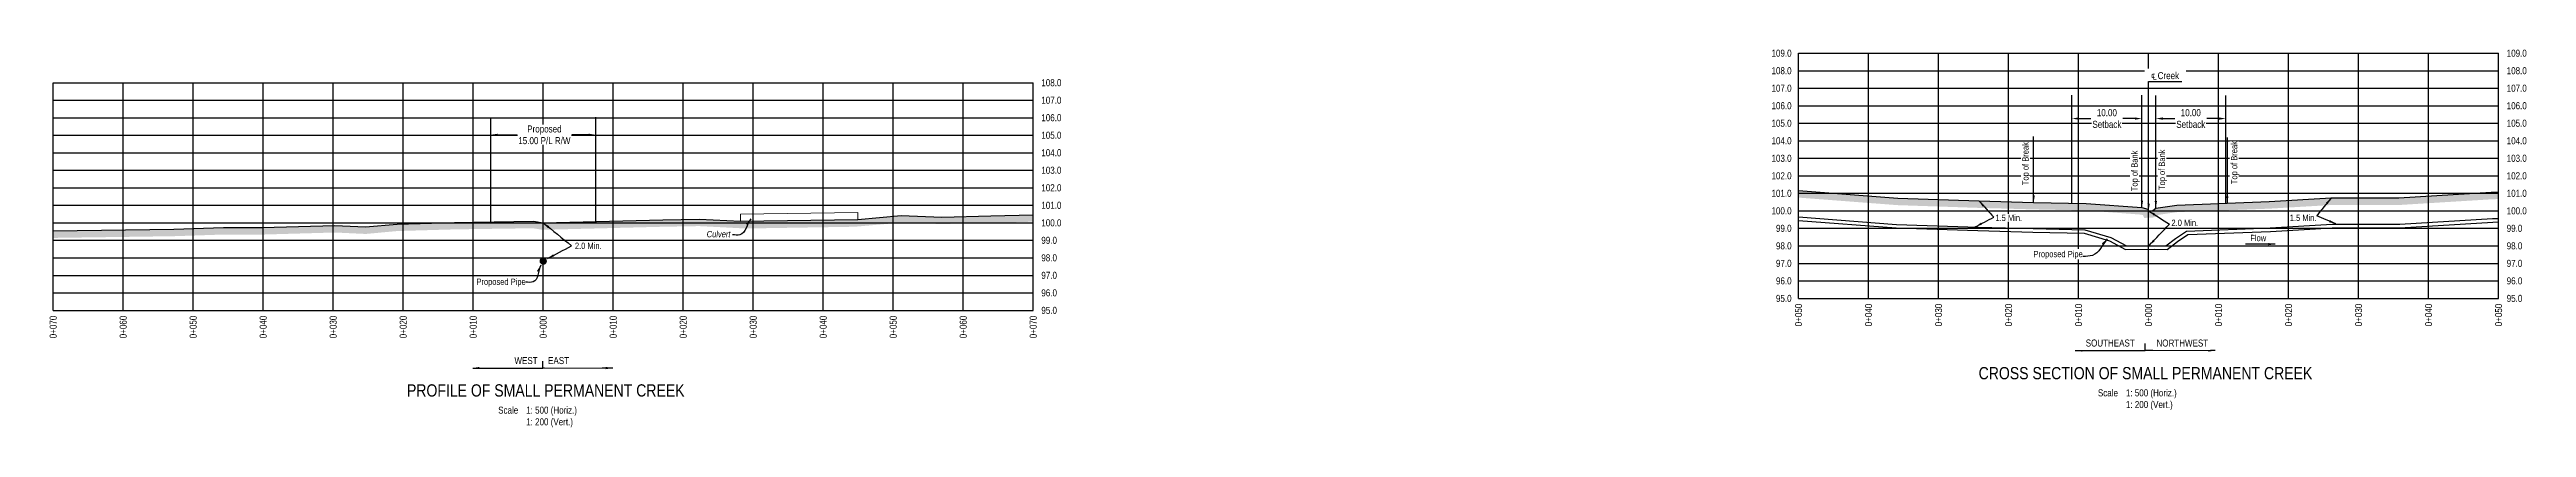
# Model space of a CAD drawing. Extents: x 521099 to 549685, y 6023217 to 6034691.
# Drawn here: x 545948 to 549484, y 6023390 to 6023929 of the extents above; entities that cross this region are included whole.
import ezdxf
from ezdxf.enums import TextEntityAlignment as Align

# ---------------------------------------------------------------- set-up
doc = ezdxf.new("R2010")
doc.units = 0
doc.header["$LTSCALE"] = 5
doc.header["$PDSIZE"] = 0.5
doc.linetypes.add('foc-TOPO', pattern=[1, 0.2, -0.8])
doc.layers.get('Defpoints').update_dxf_attribs({"color": 9})
doc.layers.add('AS-GENERAL', color=48, linetype='Continuous', lineweight=18)
for name, color, linetype in [('CG-NOTES', 7, 'Continuous'), ('DETAIL-T', 7, 'Continuous'), ('L-BD', 7, 'Continuous'), ('L-DETAIL-T', 3, 'Continuous'), ('L-MON', 1, 'Continuous'), ('P-CROSSINGS-GRID', 8, 'Continuous'), ('P-CROSSINGS-GROUND', 48, 'foc-TOPO'), ('P-CROSSINGS-LINE', 3, 'Continuous'), ('P-PROPOSED', 10, 'Continuous'), ('S-T7', 7, 'Continuous')]:
    doc.layers.add(name, color=color, linetype=linetype)
doc.styles.add('140', font='ARIALN.TTF', dxfattribs={"height": 15})
doc.styles.add('80', font='ARIALN.TTF', dxfattribs={"height": 10})
doc.styles.add('80CG', font='ARIALN.TTF', dxfattribs={"height": 10})
doc.styles.add('80L', font='ARIALN.TTF', dxfattribs={"height": 10})
doc.dimstyles.new('Compass 5 000', dxfattribs={"dimscale": 5, "dimtxt": 9, "dimasz": 2, "dimexe": 0.2, "dimexo": 0.0625, "dimgap": 0.5, "dimtad": 0, "dimtih": 1, "dimtoh": 1, "dimzin": 0, "dimdsep": 46, "dimtxsty": '80CG', "dimcen": 0.1, "dimse1": 1, "dimse2": 1, "dimclrd": 256, "dimclrt": 256, "dimaunit": 1, "dimadec": 4, "dimazin": 0, "dimtfac": 0.06, "dimtofl": 0, "dimtmove": 0, "dimatfit": 1, "dimfxl": 0.2, "dimtolj": 1, "dimtzin": 0, "dimlwd": -1, "dimarcsym": 0})

# ---------------------------------------------------------------- blocks, each defined once
blk = doc.blocks.new('PLIA')
at = {"color": 255, "const_width": 1}
blk.add_lwpolyline([(-0.5, 0, 1), (0.5, 0, 1)], format="xyb", close=True, dxfattribs=at)
blk = doc.blocks.new('PLIAA')
blk.add_blockref('PLIA', (0, 0))
blk = doc.blocks.new('PLIB')
at = {"color": 1}
blk.add_circle((0, 0), 0.8, dxfattribs=at)
blk = doc.blocks.new('PLIBB')
blk.add_blockref('PLIB', (0, 0))
blk = doc.blocks.new('PLICC')
for name in ['PLIAA', 'PLIBB']:
    blk.add_blockref(name, (0, 0))
blk = doc.blocks.new('PLI')
blk.add_blockref('PLICC', (0, 0))
blk = doc.blocks.new('*D739')
at = {"transparency": 16777216}
for p, q in [((546587.6, 6023807.4), (546615.1, 6023807.4)), ((546717.5, 6023807.4), (546693.3, 6023807.4))]:
    blk.add_line(p, q, dxfattribs=at)
at = {"linetype": 'Continuous', "transparency": 16777216}
for points in [[(546587.6, 6023809), (546587.6, 6023805.7), (546577.6, 6023807.4)], [(546717.5, 6023809), (546717.5, 6023805.7), (546727.5, 6023807.4)]]:
    blk.add_solid(points, dxfattribs=at)
at = {"layer": 'Defpoints', "color": 0, "linetype": 'Continuous', "transparency": 16777216}
for p in [(546727.5, 6023807.4), (546577.6, 6023794.6), (546727.5, 6023794.6)]:
    blk.add_point(p, dxfattribs=at)
at = {"linetype": 'Continuous', "transparency": 16777216, "insert": (546654.2, 6023807.4), "char_height": 10, "attachment_point": 5, "style": '80CG', "bg_fill": 3, "box_fill_scale": 1.1, "bg_fill_color": 256, "bg_fill_true_color": 13158600, "bg_fill_transparency": 0}
blk.add_mtext('\\A1;Proposed\\P15.00 P/L R/W', dxfattribs=at)
blk = doc.blocks.new('*D745')
at = {"transparency": 16777216}
for p, q in [((548964.9, 6023830.6), (548981.9, 6023830.6)), ((549044.8, 6023830.6), (549027.8, 6023830.6))]:
    blk.add_line(p, q, dxfattribs=at)
at = {"linetype": 'Continuous', "transparency": 16777216}
for points in [[(548964.9, 6023832.2), (548964.9, 6023828.9), (548954.9, 6023830.6)], [(549044.8, 6023832.2), (549044.8, 6023828.9), (549054.8, 6023830.6)]]:
    blk.add_solid(points, dxfattribs=at)
at = {"layer": 'Defpoints', "color": 0, "linetype": 'Continuous', "transparency": 16777216}
for p in [(548954.9, 6023813), (549054.8, 6023830.6), (549054.8, 6023813)]:
    blk.add_point(p, dxfattribs=at)
at = {"linetype": 'Continuous', "transparency": 16777216, "insert": (549004.8, 6023830.6), "char_height": 10, "attachment_point": 5, "style": '80CG', "bg_fill": 3, "box_fill_scale": 1.1, "bg_fill_color": 256, "bg_fill_true_color": 13158600, "bg_fill_transparency": 0}
blk.add_mtext('\\A1;10.00\\PSetback', dxfattribs=at)
blk = doc.blocks.new('*D746')
at = {"transparency": 16777216}
for p, q in [((548845.1, 6023830.6), (548862.1, 6023830.6)), ((548925, 6023830.6), (548907.9, 6023830.6))]:
    blk.add_line(p, q, dxfattribs=at)
at = {"linetype": 'Continuous', "transparency": 16777216}
for points in [[(548845.1, 6023832.2), (548845.1, 6023828.9), (548835.1, 6023830.6)], [(548925, 6023832.2), (548925, 6023828.9), (548935, 6023830.6)]]:
    blk.add_solid(points, dxfattribs=at)
at = {"layer": 'Defpoints', "color": 0, "linetype": 'Continuous', "transparency": 16777216}
for p in [(548835.1, 6023830.6), (548835.1, 6023816.8), (548935, 6023816.8)]:
    blk.add_point(p, dxfattribs=at)
at = {"linetype": 'Continuous', "transparency": 16777216, "insert": (548885, 6023830.6), "char_height": 10, "attachment_point": 5, "style": '80CG', "bg_fill": 3, "box_fill_scale": 1.1, "bg_fill_color": 256, "bg_fill_true_color": 13158600, "bg_fill_transparency": 0}
blk.add_mtext('\\A1;10.00\\PSetback', dxfattribs=at)

msp = doc.modelspace()

# ---------------------------------------------------------------- hatches: boundary and pattern name
at = {"layer": 'P-CROSSINGS-GROUND'}
h = msp.add_hatch(dxfattribs=at)
h.set_pattern_fill('EARTH', color=256, scale=2.498704, angle=45)
h.set_pattern_definition([(45, (-181.12, 3581.95), (0, 22.438998523), [15.86676802, -15.86676802]), (45, (-185.327, 3586.157), (0, 22.438998523), [15.86676802, -15.86676802]), (45, (-189.535, 3590.365), (0, 22.438998523), [15.86676802, -15.86676802]), (135, (-189.535, 3593.17), (-22.438998523, 0), [15.86676802, -15.86676802]), (135, (-185.327, 3597.377), (-22.438998523, 0), [15.86676802, -15.86676802]), (135, (-181.12, 3601.584), (-22.438998523, 0), [15.86676802, -15.86676802])])
h.paths.add_polyline_path([(545952.916, 6023670.339), (546124.964, 6023672.748), (546196.021, 6023675.148), (546251.302, 6023675.073), (546355.069, 6023678.048), (546398.863, 6023675.998), (546443.83, 6023680.123), (546525.619, 6023682.498), (546638.469, 6023684.123), (546652.553, 6023681.898), (546823.18, 6023686.248), (546875.464, 6023687.173), (546934.206, 6023684.148), (547101.871, 6023686.698), (547163.661, 6023692.123), (547221.411, 6023690.123), (547291.586, 6023691.748), (547352.19, 6023693.478), (547352.19, 6023683.479), (547291.844, 6023681.756), (547221.354, 6023680.124), (547163.927, 6023682.113), (547097.282, 6023676.261), (546941.719, 6023673.753), (546875.295, 6023677.173), (546823.395, 6023676.255), (546651.895, 6023671.883), (546637.756, 6023674.116), (546525.836, 6023672.505), (546444.432, 6023670.141), (546399.087, 6023665.981), (546354.978, 6023668.046), (546251.438, 6023665.078), (546196.183, 6023665.153), (546125.203, 6023662.755), (545952.916, 6023660.343)])

# ---------------------------------------------------------------- linework, layer by layer
for p, q in [((548835.052, 6023709.887), (548835.052, 6023864.028)), ((549054.82, 6023709.733), (549054.82, 6023863.403))]:
    msp.add_line(p, q)
at = {"layer": 'CG-NOTES'}
for p, q in [((548939.815, 6023499.682), (548939.815, 6023509.677)), ((546651.891, 6023474.658), (546651.891, 6023484.653))]:
    msp.add_line(p, q, dxfattribs=at)
at = {"layer": 'P-CROSSINGS-GRID', "color": 8}
for p, q in [((548444.838, 6023923.877), (549444.32, 6023923.877)), ((548444.838, 6023574.059), (548444.838, 6023923.877)), ((548544.786, 6023574.059), (548544.786, 6023923.877)), ((548644.734, 6023574.059), (548644.734, 6023923.877)), ((548744.683, 6023574.059), (548744.683, 6023923.877)), ((548844.631, 6023574.059), (548844.631, 6023923.877)), ((548944.579, 6023574.059), (548944.579, 6023923.877)), ((549044.527, 6023574.059), (549044.527, 6023923.877)), ((549144.475, 6023574.059), (549144.475, 6023923.877)), ((549244.423, 6023574.059), (549244.423, 6023923.877)), ((549344.371, 6023574.059), (549344.371, 6023923.877)), ((549444.32, 6023574.059), (549444.32, 6023923.877)), ((545952.916, 6023881.794), (547352.19, 6023881.794)), ((545952.916, 6023556.962), (545952.916, 6023881.794)), ((546052.864, 6023556.962), (546052.864, 6023881.794)), ((546152.812, 6023556.962), (546152.812, 6023881.794)), ((546252.76, 6023556.962), (546252.76, 6023881.794)), ((546352.708, 6023556.962), (546352.708, 6023881.794)), ((546452.656, 6023556.962), (546452.656, 6023881.794)), ((546552.604, 6023556.962), (546552.604, 6023881.794)), ((546652.553, 6023556.962), (546652.553, 6023881.794)), ((546752.501, 6023556.962), (546752.501, 6023881.794)), ((546852.449, 6023556.962), (546852.449, 6023881.794)), ((546952.397, 6023556.962), (546952.397, 6023881.794)), ((547052.345, 6023556.962), (547052.345, 6023881.794)), ((547152.293, 6023556.962), (547152.293, 6023881.794)), ((547252.241, 6023556.962), (547252.241, 6023881.794)), ((547352.19, 6023556.962), (547352.19, 6023881.794)), ((548444.838, 6023898.89), (549444.32, 6023898.89)), ((545952.916, 6023856.807), (547352.19, 6023856.807)), ((548444.838, 6023873.903), (549444.32, 6023873.903)), ((548444.838, 6023848.916), (549444.32, 6023848.916)), ((545952.916, 6023831.82), (547352.19, 6023831.82)), ((545952.916, 6023806.833), (547352.19, 6023806.833)), ((548444.838, 6023823.929), (549444.32, 6023823.929)), ((545952.916, 6023781.846), (547352.19, 6023781.846)), ((548444.838, 6023798.942), (549444.32, 6023798.942)), ((548444.838, 6023773.955), (549444.32, 6023773.955)), ((545952.916, 6023756.859), (547352.19, 6023756.859)), ((548444.838, 6023748.968), (549444.32, 6023748.968)), ((545952.916, 6023731.872), (547352.19, 6023731.872)), ((545952.916, 6023706.885), (547352.19, 6023706.885)), ((548444.838, 6023723.981), (549444.32, 6023723.981)), ((545952.916, 6023681.898), (547352.19, 6023681.898)), ((548444.838, 6023698.994), (549444.32, 6023698.994)), ((548444.838, 6023674.007), (549444.32, 6023674.007)), ((545952.916, 6023656.911), (547352.19, 6023656.911)), ((545952.916, 6023631.924), (547352.19, 6023631.924)), ((548444.838, 6023649.02), (549444.32, 6023649.02)), ((545952.916, 6023606.936), (547352.19, 6023606.936)), ((548444.838, 6023624.033), (549444.32, 6023624.033)), ((548444.838, 6023599.046), (549444.32, 6023599.046)), ((545952.916, 6023581.949), (547352.19, 6023581.949)), ((548444.838, 6023574.059), (549444.32, 6023574.059)), ((545952.916, 6023556.962), (547352.19, 6023556.962))]:
    msp.add_line(p, q, dxfattribs=at)
at = {"layer": 'P-CROSSINGS-LINE', "color": 3, "flags": 128}
msp.add_lwpolyline([(545952.916, 6023670.339), (546124.964, 6023672.748), (546196.021, 6023675.148), (546251.302, 6023675.073), (546355.069, 6023678.048), (546398.863, 6023675.998), (546443.83, 6023680.123), (546525.619, 6023682.498), (546638.469, 6023684.123), (546652.553, 6023681.898), (546823.18, 6023686.248), (546875.464, 6023687.173), (546934.206, 6023684.148), (547101.871, 6023686.698), (547163.661, 6023692.123), (547221.411, 6023690.123), (547291.586, 6023691.748), (547352.19, 6023693.478)], dxfattribs=at)
at = {"layer": 'P-PROPOSED'}
msp.add_lwpolyline([(548444.838, 6023690.28), (548584.545, 6023679.611), (548701.111, 6023675.706), (548779.567, 6023673.549), (548853.416, 6023672.017), (548890.591, 6023660.999), (548912.924, 6023649.02), (548953.504, 6023649.089), (548969.292, 6023649.02), (548982.761, 6023659.484), (548998.755, 6023670.125), (549118.271, 6023674.605), (549206.475, 6023679.788), (549303.024, 6023679.788), (549435.635, 6023687.953), (549444.32, 6023688.254)], dxfattribs=at)

# ---------------------------------------------------------------- block references
at = {"layer": 'L-MON', "xscale": 4.99740725, "yscale": 4.99740725, "zscale": 4.99740725}
msp.add_blockref('PLI', (546652.553, 6023626.978), dxfattribs=at)

# ---------------------------------------------------------------- texts
at = {"style": '80'}
for s, p in [('0+050', (548444.751, 6023566.395)), ('0+040', (548544.699, 6023566.395)), ('0+030', (548644.647, 6023566.395)), ('0+020', (548744.596, 6023566.395)), ('0+010', (548844.544, 6023566.395)), ('0+000', (548944.492, 6023566.395)), ('0+010', (549044.44, 6023566.395)), ('0+020', (549144.388, 6023566.395)), ('0+030', (549244.336, 6023566.395)), ('0+040', (549344.284, 6023566.395)), ('0+050', (549444.233, 6023566.395)), ('0+070', (545952.829, 6023549.298)), ('0+060', (546052.777, 6023549.298)), ('0+050', (546152.725, 6023549.298)), ('0+040', (546252.673, 6023549.298)), ('0+030', (546352.621, 6023549.298)), ('0+020', (546452.569, 6023549.298)), ('0+010', (546552.517, 6023549.298)), ('0+000', (546652.466, 6023549.298)), ('0+010', (546752.414, 6023549.298)), ('0+020', (546852.362, 6023549.298)), ('0+030', (546952.31, 6023549.298)), ('0+040', (547052.258, 6023549.298)), ('0+050', (547152.206, 6023549.298)), ('0+060', (547252.154, 6023549.298)), ('0+070', (547352.103, 6023549.298))]:
    msp.add_text(s, height=9.9948, rotation=90, dxfattribs=at).set_placement(p, align=Align.MIDDLE_RIGHT)
at = {"char_height": 8.9953, "attachment_point": 1, "style": '80L'}
for insert in [(548977.192, 6023686.405), (546697.794, 6023653.495)]:
    msp.add_mtext_dynamic_manual_height_columns('2.0 Min.', width=45.28725, gutter_width=44.977, heights=[0], dxfattribs=dict(at, insert=insert))
at = {"layer": 'DETAIL-T', "char_height": 9.99481, "attachment_point": 1, "style": '80L'}
for insert in [(546588.215, 6023419.614), (548872.194, 6023444.251)]:
    msp.add_mtext_dynamic_manual_height_columns('Scale^I1: 500 (Horiz.)\\P^I1: 200 (Vert.)', width=216.99252, gutter_width=44.977, heights=[0], dxfattribs=dict(at, insert=insert))
at = {"layer": 'L-DETAIL-T', "char_height": 17.49093, "attachment_point": 2, "rotation": 0, "style": '140'}
for s, insert, width in [('CROSS SECTION OF SMALL PERMANENT CREEK', (548940.095, 6023476.108), 476.61769), ('PROFILE OF SMALL PERMANENT CREEK', (546656.116, 6023451.471), 396.48873)]:
    msp.add_mtext(s, dxfattribs=dict(at, insert=insert, width=width))
at = {"layer": 'S-T7', "style": '80'}
for s, p in [('109.0', (548434.843, 6023923.877)), ('108.0', (548434.843, 6023898.89)), ('107.0', (548434.843, 6023873.903)), ('106.0', (548434.843, 6023848.916)), ('105.0', (548434.843, 6023823.929)), ('104.0', (548434.843, 6023798.942)), ('103.0', (548434.843, 6023773.955)), ('102.0', (548434.843, 6023748.968)), ('101.0', (548434.843, 6023723.981)), ('100.0', (548434.843, 6023698.994)), ('99.0', (548434.843, 6023674.007)), ('98.0', (548434.843, 6023649.02)), ('97.0', (548434.843, 6023624.033)), ('96.0', (548434.843, 6023599.046)), ('95.0', (548434.843, 6023574.059))]:
    msp.add_text(s, height=9.9948, dxfattribs=at).set_placement(p, align=Align.MIDDLE_RIGHT)
for s, p in [('109.0', (549455.844, 6023923.877)), ('108.0', (547363.714, 6023881.794)), ('108.0', (549455.844, 6023898.89)), ('107.0', (549455.844, 6023873.903)), ('107.0', (547363.714, 6023856.807)), ('106.0', (549455.844, 6023848.916)), ('106.0', (547363.714, 6023831.82)), ('105.0', (547363.714, 6023806.833)), ('105.0', (549455.844, 6023823.929)), ('104.0', (547363.714, 6023781.846)), ('104.0', (549455.844, 6023798.942)), ('103.0', (549455.844, 6023773.955)), ('103.0', (547363.714, 6023756.859)), ('102.0', (547363.714, 6023731.872)), ('102.0', (549455.844, 6023748.968)), ('101.0', (547363.714, 6023706.885)), ('101.0', (549455.844, 6023723.981)), ('100.0', (549455.844, 6023698.994)), ('100.0', (547363.714, 6023681.898)), ('99.0', (549455.844, 6023674.007)), ('99.0', (547363.714, 6023656.911)), ('98.0', (547363.714, 6023631.924)), ('98.0', (549455.844, 6023649.02)), ('97.0', (547363.714, 6023606.936)), ('97.0', (549455.844, 6023624.033)), ('96.0', (549455.844, 6023599.046)), ('96.0', (547363.714, 6023581.949)), ('95.0', (547363.714, 6023556.962)), ('95.0', (549455.844, 6023574.059))]:
    msp.add_text(s, height=9.9948, dxfattribs=at).set_placement(p, align=Align.MIDDLE_LEFT)

# ---------------------------------------------------------------- leaders
at = {"path_type": 1}
for points in [[(548935, 6023703.494), (548935, 6023864.028)], [(548954.872, 6023702.869), (548954.872, 6023863.403)], [(548780.47, 6023711.019), (548780.47, 6023804.814)], [(548702.254, 6023713.169), (548723.586, 6023689.88)], [(546652.553, 6023681.898), (546693.118, 6023649.001)], [(548696.984, 6023676.034), (548723.586, 6023689.88)], [(548944.579, 6023698.994), (548974.392, 6023679.75)], [(548945.238, 6023649.424), (548974.392, 6023679.75)], [(546658.613, 6023630.852), (546693.118, 6023649.001)]]:
    msp.add_leader(points, dimstyle='Compass 5 000', override={"dimgap": 0.5, "dimtad": 0}, dxfattribs=at)
at = {"layer": 'CG-NOTES', "path_type": 1}
for points in [[(548839.867, 6023499.682), (548939.815, 6023499.682)], [(549039.763, 6023499.682), (548939.815, 6023499.682)], [(546551.942, 6023474.658), (546651.891, 6023474.658)], [(546751.839, 6023474.658), (546651.891, 6023474.658)]]:
    msp.add_leader(points, dimstyle='Compass 5 000', override={"dimgap": 0.5, "dimtad": 0}, dxfattribs=at)

# ---------------------------------------------------------------- next in the draw order: texts
at = {"insert": (548764.209, 6023735.578), "char_height": 8.99533, "attachment_point": 1, "rotation": 90, "style": '80L', "bg_fill": 3, "box_fill_scale": 1.2, "bg_fill_color": 256, "bg_fill_transparency": 0}
msp.add_mtext_dynamic_manual_height_columns('Top of Break', width=59.05663, gutter_width=44.977, heights=[0], dxfattribs=at)
at = {"char_height": 8.99533, "attachment_point": 1, "style": '80L', "bg_fill": 3, "bg_fill_color": 256, "bg_fill_transparency": 0}
for s, width, gutter_width, insert, box_fill_scale in [('{\\fArial Narrow|b0|i1|c0|p34;Culvert}', 19.38159, 49.974, (546885.964, 6023670.264), 1.3), ('\\pt80.958;Proposed Pipe', 67.24202, 44.977, (548780.151, 6023641.84), 1.32), ('Proposed Pipe', 67.24202, 44.977, (546557.167, 6023602.296), 1.3)]:
    msp.add_mtext_dynamic_manual_height_columns(s, width=width, gutter_width=gutter_width, heights=[0], dxfattribs=dict(at, insert=insert, box_fill_scale=box_fill_scale))
at = {"color": 3, "char_height": 9.9948, "style": '80', "bg_fill": 2}
for s, insert, width, attachment_point in [('WEST', (546644.527, 6023490.331), 78.39065, 3), ('SOUTHEAST', (548924.793, 6023515.354), 78.39065, 3), ('NORTHWEST', (548955.837, 6023515.354), 71.75921, 1)]:
    msp.add_mtext(s, dxfattribs=dict(at, insert=insert, width=width, attachment_point=attachment_point))
at = {"layer": 'L-BD', "insert": (548943.75, 6023896.865), "char_height": 9.99481, "width": 49.13968, "attachment_point": 1, "style": '80', "bg_fill": 2}
msp.add_mtext('\\pi4.2318;{\\fISOCPEUR|b0|i0|c0|p34;℄} Creek', dxfattribs=at)

# ---------------------------------------------------------------- next in the draw order: dimensions: what is measured, and where the dimension line sits
at = {"color": 6, "linetype": 'Continuous'}
dim = msp.add_linear_dim(base=(546727.514, 6023807.366), p1=(546577.591, 6023794.613), p2=(546727.514, 6023794.613), angle=0, text='Proposed\\P15.00 P/L R/W', dimstyle='Compass 5 000', override={"dimtfill": 1}, dxfattribs=at)
dim.commit()
dim.dimension.update_dxf_attribs({"geometry": '*D739', "text_midpoint": (546654.189, 6023807.366), "dimtype": 161})

# ---------------------------------------------------------------- next in the draw order: linework, layer by layer
for p, q in [((548944.605, 6023883.615), (548991.936, 6023883.615)), ((546577.591, 6023683.246), (546577.591, 6023831.919)), ((546727.514, 6023683.809), (546727.514, 6023832.482))]:
    msp.add_line(p, q)
at = {"layer": 'AS-GENERAL', "flags": 128}
msp.add_lwpolyline([(547101.871, 6023686.698), (547101.719, 6023696.691), (546934.054, 6023694.141), (546934.206, 6023684.148)], close=True, dxfattribs=at)

# ---------------------------------------------------------------- next in the draw order: texts
at = {"color": 3, "insert": (546659.477, 6023490.331), "char_height": 9.9948, "width": 71.75921, "attachment_point": 1, "style": '80', "bg_fill": 2}
msp.add_mtext('EAST', dxfattribs=at)

# ---------------------------------------------------------------- next in the draw order: leaders
at = {"path_type": 1}
for points in [[(548944.579, 6023698.994), (548944.605, 6023883.615)], [(548885.573, 6023658.817), (548864.567, 6023635.309), (548850.873, 6023633.628)]]:
    msp.add_leader(points, dimstyle='Compass 5 000', override={"dimgap": 0.5, "dimtad": 0}, dxfattribs=at)
msp.add_leader([(546948.859, 6023687.599), (546933.243, 6023664.818), (546922.692, 6023664.537)], dimstyle='Compass 5 000', dxfattribs=at)
at = {"color": 6, "linetype": 'Continuous', "path_type": 1}
msp.add_leader([(546649.062, 6023621.306), (546638.041, 6023597.431), (546627.51, 6023597.015)], dimstyle='Compass 5 000', override={"dimgap": 0.5, "dimtad": 0}, dxfattribs=at)

# ---------------------------------------------------------------- next in the draw order: texts
at = {"char_height": 8.99533, "attachment_point": 1, "rotation": 90, "style": '80L', "bg_fill": 3, "box_fill_scale": 1.2, "bg_fill_color": 256, "bg_fill_transparency": 0}
for insert in [(548919.882, 6023727.013), (548959.079, 6023728.617)]:
    msp.add_mtext_dynamic_manual_height_columns('Top of Bank', width=55.62662, gutter_width=44.977, heights=[0], dxfattribs=dict(at, insert=insert))

# ---------------------------------------------------------------- next in the draw order: dimensions: what is measured, and where the dimension line sits
at = {"color": 6, "linetype": 'Continuous'}
for p1, p2, distance, picture, middle in [((548935, 6023816.847), (548835.052, 6023816.847), -13.709, '*D746', (548885.026, 6023830.556)), ((548954.872, 6023813.008), (549054.82, 6023813.008), 17.547, '*D745', (549004.846, 6023830.556))]:
    dim = msp.add_aligned_dim(p1=p1, p2=p2, distance=distance, text='10.00\\PSetback', dimstyle='Compass 5 000', override={"dimtfill": 1}, dxfattribs=at)
    dim.commit()
    dim.dimension.update_dxf_attribs({"geometry": picture, "text_midpoint": middle})

# ---------------------------------------------------------------- next in the draw order: leaders
at = {"path_type": 1}
msp.add_leader([(549056.976, 6023709.814), (549056.976, 6023803.609)], dimstyle='Compass 5 000', override={"dimgap": 0.5, "dimtad": 0}, dxfattribs=at)

# ---------------------------------------------------------------- next in the draw order: texts
at = {"insert": (549062.213, 6023737.039), "char_height": 8.99533, "attachment_point": 1, "rotation": 90, "style": '80L', "bg_fill": 3, "box_fill_scale": 1.2, "bg_fill_color": 256, "bg_fill_transparency": 0}
msp.add_mtext_dynamic_manual_height_columns('Top of Break', width=59.05663, gutter_width=44.977, heights=[0], dxfattribs=at)

# ---------------------------------------------------------------- next in the draw order: hatches: boundary and pattern name
at = {"layer": 'P-CROSSINGS-GROUND'}
h = msp.add_hatch(dxfattribs=at)
h.set_pattern_fill('EARTH', color=256, scale=2.498704, angle=45)
h.set_pattern_definition([(45, (271.346, 3407.292), (0, 22.438998523), [15.86676802, -15.86676802]), (45, (267.139, 3411.5), (0, 22.438998523), [15.86676802, -15.86676802]), (45, (262.932, 3415.707), (0, 22.438998523), [15.86676802, -15.86676802]), (135, (262.932, 3418.512), (-22.438998523, 0), [15.86676802, -15.86676802]), (135, (267.139, 3422.719), (-22.438998523, 0), [15.86676802, -15.86676802]), (135, (271.346, 3426.926), (-22.438998523, 0), [15.86676802, -15.86676802])])
h.paths.add_polyline_path([(548444.838, 6023727.87), (548586.601, 6023717.044), (548702.254, 6023713.169), (548780.47, 6023711.019), (548855.205, 6023709.469), (548935, 6023703.494), (548943.468, 6023701.344), (548944.579, 6023698.994), (548947.723, 6023699.019), (548950.595, 6023699.669), (548954.872, 6023702.869), (548985.063, 6023707.119), (549116.469, 6023712.044), (549205.375, 6023717.269), (549301.872, 6023717.269), (549433.835, 6023725.394), (549444.32, 6023725.757), (549444.32, 6023715.756), (549434.315, 6023715.41), (549302.179, 6023707.274), (549205.668, 6023707.274), (549116.95, 6023702.06), (548985.95, 6023697.15), (548958.806, 6023693.329), (548954.879, 6023690.391), (548948.88, 6023689.033), (548938.272, 6023688.949), (548936.444, 6023692.815), (548933.385, 6023693.592), (548854.728, 6023699.482), (548780.229, 6023701.027), (548701.949, 6023703.179), (548586.053, 6023707.062), (548444.838, 6023717.846)])

# ---------------------------------------------------------------- next in the draw order: linework, layer by layer
at = {"layer": 'P-CROSSINGS-LINE', "color": 3, "flags": 128}
msp.add_lwpolyline([(548444.838, 6023727.87), (548586.601, 6023717.044), (548702.254, 6023713.169), (548780.47, 6023711.019), (548855.205, 6023709.469), (548935, 6023703.494), (548943.468, 6023701.344), (548944.579, 6023698.994), (548947.723, 6023699.019), (548950.595, 6023699.669), (548954.872, 6023702.869), (548985.063, 6023707.119), (549116.469, 6023712.044), (549205.375, 6023717.269), (549301.872, 6023717.269), (549433.835, 6023725.394), (549444.32, 6023725.757)], dxfattribs=at)

# ---------------------------------------------------------------- next in the draw order: texts
at = {"char_height": 8.9953, "attachment_point": 1, "style": '80L', "bg_fill": 3, "bg_fill_color": 256, "bg_fill_transparency": 0}
for insert, box_fill_scale in [((548725.806, 6023693.492), 1.1), ((549146.112, 6023693.516), 1)]:
    msp.add_mtext_dynamic_manual_height_columns('1.5 Min.', width=35.8688, gutter_width=44.977, heights=[0], dxfattribs=dict(at, insert=insert, box_fill_scale=box_fill_scale))

# ---------------------------------------------------------------- next in the draw order: linework, layer by layer
at = {"layer": 'P-PROPOSED'}
msp.add_lwpolyline([(548444.838, 6023685.268), (548584.271, 6023674.62), (548700.959, 6023670.711), (548779.446, 6023668.553), (548852.64, 6023667.035), (548888.68, 6023656.354), (548911.672, 6023644.02), (548953.497, 6023644.092), (548970.995, 6023644.015), (548985.682, 6023655.425), (549000.35, 6023665.184), (549118.511, 6023669.613), (549206.622, 6023674.791), (549303.178, 6023674.791), (549435.875, 6023682.961), (549444.32, 6023683.253)], dxfattribs=at)

# ---------------------------------------------------------------- next in the draw order: leaders
at = {"path_type": 1}
for points in [[(549205.375, 6023717.269), (549184.519, 6023691.986)], [(549212.03, 6023680.384), (549184.519, 6023691.986)]]:
    msp.add_leader(points, dimstyle='Compass 5 000', override={"dimgap": 0.5, "dimtad": 0}, dxfattribs=at)

# ---------------------------------------------------------------- next in the draw order: texts
at = {"insert": (549112.464, 6023664.611), "char_height": 8.9953, "attachment_point": 3, "rotation": 359.666704, "style": '80L', "bg_fill": 3, "box_fill_scale": 1.2, "bg_fill_color": 256, "bg_fill_transparency": 0}
msp.add_mtext_dynamic_manual_height_columns('Flow', width=21.74993, gutter_width=44.977, heights=[0], dxfattribs=at)

# ---------------------------------------------------------------- next in the draw order: leaders
at = {"path_type": 1}
msp.add_leader([(549125.457, 6023651.418), (549083.039, 6023651.573)], dimstyle='Compass 5 000', override={"dimgap": 0.5, "dimtad": 0}, dxfattribs=at)

doc.saveas('drawing.dxf')
